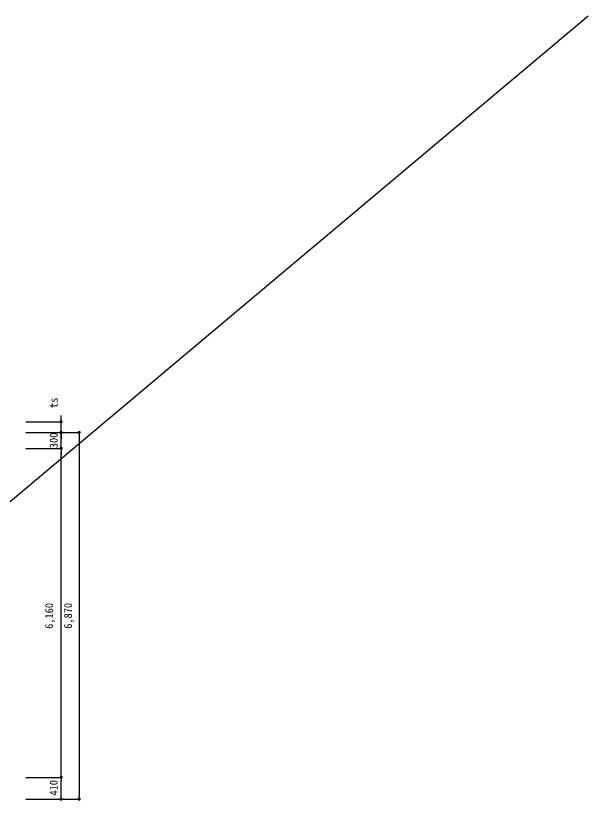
# Model space of a CAD drawing. Header units: millimetres. Extents: x -69382 to 174843, y -46375 to 101648.
# Drawn here: x 56933 to 67656, y 46722 to 61562 of the extents above; entities that cross this region are included whole.
import ezdxf

# ---------------------------------------------------------------- set-up
doc = ezdxf.new("R2010")
doc.units = ezdxf.units.MM
doc.header["$LTSCALE"] = 1000
for name, color, linetype in [('-길작업', 255, 'Continuous'), ('CS-DIML', 1, 'Continuous'), ('DIM1', 1, 'Continuous')]:
    doc.layers.add(name, color=color, linetype=linetype)
doc.styles.get("Standard").update_dxf_attribs({"font": 'txt.shx', "bigfont": 'whgtxt.shx'})
doc.styles.add('WGTXT', font='DotumChe.ttf')
doc.dimstyles.new('DIM-50(j)', dxfattribs={"dimscale": 50, "dimtxt": 3, "dimasz": 0.6, "dimexe": 1.25, "dimexo": 0, "dimgap": 1.25, "dimtad": 1, "dimdec": 0, "dimdsep": 46, "dimlunit": 6, "dimtxsty": 'WGTXT', "dimblk": 'CMRSPOS', "dimcen": 6.375, "dimclrd": 1, "dimclre": 1, "dimclrt": 3, "dimadec": 4, "dimazin": 0, "dimtfac": 1, "dimtdec": 0, "dimtix": 1, "dimtmove": 2, "dimatfit": 1, "dimldrblk": 'CMRSPOS', "dimfxl": 1.25, "dimtolj": 1, "dimtzin": 0, "dimarcsym": 0})
doc.dimstyles.get("Standard").update_dxf_attribs({"dimtxt": 0.18, "dimasz": 0.18, "dimexe": 0.18, "dimexo": 0.0625, "dimgap": 0.09, "dimtad": 0, "dimtih": 1, "dimtoh": 1, "dimdec": 4, "dimzin": 0, "dimdsep": 46, "dimtxsty": 'Standard', "dimcen": 0.09, "dimadec": 0, "dimazin": 0, "dimtfac": 1, "dimtdec": 4, "dimtofl": 0, "dimtmove": 0, "dimatfit": 3, "dimfxl": 1, "dimtolj": 1, "dimtzin": 0, "dimarcsym": 0})

# ---------------------------------------------------------------- blocks, each defined once
blk = doc.blocks.new('_Dot')
at = {"layer": 'DIM1'}
blk.add_line((0, 0), (-1, 0), dxfattribs=at)
at = {"layer": 'DIM1', "const_width": 0.5}
blk.add_lwpolyline([(-0.25, 0, 1), (0.25, 0, 1)], format="xyb", close=True, dxfattribs=at)
blk = doc.blocks.new('*D313')
at = {"layer": 'CS-DIML', "color": 1, "lineweight": -2, "transparency": 16777216}
for p, q in [((57120, 53759), (58120, 53759)), ((57120, 46889), (58120, 46889))]:
    blk.add_line(p, q, dxfattribs=at)
at = {"layer": 'CS-DIML', "color": 1, "transparency": 16777216}
blk.add_line((58120, 53699), (58120, 46949), dxfattribs=at)
at = {"layer": 'Defpoints', "color": 0, "transparency": 16777216}
for p in [(57120, 53759), (57120, 46889), (58120, 46889)]:
    blk.add_point(p, dxfattribs=at)
at = {"layer": 'CS-DIML', "color": 1, "transparency": 16777216, "xscale": 60, "yscale": 60, "zscale": 60}
for p, rotation in [((58120, 53759), 90), ((58120, 46889), 270)]:
    blk.add_blockref('_Dot', p, dxfattribs=dict(at, rotation=rotation))
at = {"layer": 'CS-DIML', "color": 3, "transparency": 16777216, "insert": (57930, 50324), "char_height": 150, "attachment_point": 5, "rotation": 90, "style": 'WGTXT'}
blk.add_mtext('6,870', dxfattribs=at)
blk = doc.blocks.new('*D319')
at = {"layer": 'CS-DIML', "color": 1, "transparency": 16777216}
for p, q in [((57781, 54019), (57781, 54079)), ((57781, 53759), (57781, 53959)), ((57781, 53699), (57781, 53639))]:
    blk.add_line(p, q, dxfattribs=at)
at = {"layer": 'CS-DIML', "color": 1, "lineweight": -2, "transparency": 16777216}
for p, q in [((57120, 53959), (57781, 53959)), ((57120, 53759), (57781, 53759))]:
    blk.add_line(p, q, dxfattribs=at)
at = {"layer": 'Defpoints', "color": 0, "transparency": 16777216}
for p in [(57120, 53959), (57781, 53959), (57120, 53759)]:
    blk.add_point(p, dxfattribs=at)
at = {"layer": 'CS-DIML', "color": 1, "transparency": 16777216, "xscale": 60, "yscale": 60, "zscale": 60}
for p, rotation in [((57781, 53959), 270), ((57781, 53759), 90)]:
    blk.add_blockref('_Dot', p, dxfattribs=dict(at, rotation=rotation))
at = {"layer": 'CS-DIML', "color": 3, "transparency": 16777216, "insert": (57643, 54313), "char_height": 150, "attachment_point": 5, "rotation": 90, "style": 'WGTXT'}
blk.add_mtext('ts', dxfattribs=at)
blk = doc.blocks.new('*D320')
at = {"layer": 'CS-DIML', "color": 1, "transparency": 16777216}
for p, q in [((57781, 53819), (57781, 53879)), ((57781, 53459), (57781, 53759)), ((57781, 53399), (57781, 53339))]:
    blk.add_line(p, q, dxfattribs=at)
at = {"layer": 'CS-DIML', "color": 1, "lineweight": -2, "transparency": 16777216}
for p, q in [((57120, 53759), (57781, 53759)), ((57120, 53459), (57781, 53459))]:
    blk.add_line(p, q, dxfattribs=at)
at = {"layer": 'Defpoints', "color": 0, "transparency": 16777216}
for p in [(57120, 53759), (57781, 53759), (57120, 53459)]:
    blk.add_point(p, dxfattribs=at)
at = {"layer": 'CS-DIML', "color": 1, "transparency": 16777216, "xscale": 60, "yscale": 60, "zscale": 60}
for p, rotation in [((57781, 53759), 270), ((57781, 53459), 90)]:
    blk.add_blockref('_Dot', p, dxfattribs=dict(at, rotation=rotation))
at = {"layer": 'CS-DIML', "color": 3, "transparency": 16777216, "insert": (57643, 53610), "char_height": 150, "attachment_point": 5, "rotation": 90, "style": 'WGTXT'}
blk.add_mtext('300', dxfattribs=at)
blk = doc.blocks.new('*D321')
at = {"layer": 'CS-DIML', "color": 1, "lineweight": -2, "transparency": 16777216}
for p, q in [((57120, 47299), (57781, 47299)), ((57120, 46889), (57781, 46889))]:
    blk.add_line(p, q, dxfattribs=at)
at = {"layer": 'CS-DIML', "color": 1, "transparency": 16777216}
blk.add_line((57781, 46949), (57781, 47239), dxfattribs=at)
at = {"layer": 'Defpoints', "color": 0, "transparency": 16777216}
for p in [(57120, 47299), (57781, 47299), (57120, 46889)]:
    blk.add_point(p, dxfattribs=at)
at = {"layer": 'CS-DIML', "color": 1, "transparency": 16777216, "xscale": 60, "yscale": 60, "zscale": 60}
for p, rotation in [((57781, 47299), 90), ((57781, 46889), 270)]:
    blk.add_blockref('_Dot', p, dxfattribs=dict(at, rotation=rotation))
at = {"layer": 'CS-DIML', "color": 3, "transparency": 16777216, "insert": (57643, 47103), "char_height": 150, "attachment_point": 5, "rotation": 90, "style": 'WGTXT'}
blk.add_mtext('410', dxfattribs=at)
blk = doc.blocks.new('*D322')
at = {"layer": 'CS-DIML', "color": 1, "lineweight": -2, "transparency": 16777216}
for p, q in [((57120, 53459), (57781, 53459)), ((57120, 47299), (57781, 47299))]:
    blk.add_line(p, q, dxfattribs=at)
at = {"layer": 'CS-DIML', "color": 1, "transparency": 16777216}
blk.add_line((57781, 47359), (57781, 53399), dxfattribs=at)
at = {"layer": 'Defpoints', "color": 0, "transparency": 16777216}
for p in [(57120, 53459), (57781, 53459), (57120, 47299)]:
    blk.add_point(p, dxfattribs=at)
at = {"layer": 'CS-DIML', "color": 1, "transparency": 16777216, "xscale": 60, "yscale": 60, "zscale": 60}
for p, rotation in [((57781, 53459), 90), ((57781, 47299), 270)]:
    blk.add_blockref('_Dot', p, dxfattribs=dict(at, rotation=rotation))
at = {"layer": 'CS-DIML', "color": 3, "transparency": 16777216, "insert": (57576, 50323), "char_height": 150, "attachment_point": 5, "rotation": 90, "style": 'WGTXT'}
blk.add_mtext('6,160', dxfattribs=at)
blk = doc.blocks.new('CMRSPOS')
at = {"layer": 'CS-DIML', "color": 1}
blk.add_line((-0.75, 0), (-1.5, 0), dxfattribs=at)
at = {"layer": 'CS-DIML', "color": 1, "const_width": 0.75}
blk.add_lwpolyline([(-0.375, 0, 1), (0.375, 0, 1)], format="xyb", close=True, dxfattribs=at)
blk = doc.blocks.new('*D325')
at = {"layer": '-길작업', "color": 1, "lineweight": -2, "transparency": 16777216}
blk.add_arc((52689, 49004), 884, 343.028, 38.0561, dxfattribs=at)
at = {"layer": 'Defpoints', "color": 0, "transparency": 16777216}
for p in [(67656, 61562), (52689, 49004), (53573, 49015), (56007, 47867), (50657, 47299)]:
    blk.add_point(p, dxfattribs=at)
at = {"layer": '-길작업', "color": 1, "lineweight": -2, "transparency": 16777216, "xscale": 30, "yscale": 30, "zscale": 30}
for p, rotation in [((53366, 49572), 129.0280470541478), ((53526, 48717), 252.0560728829096)]:
    blk.add_blockref('CMRSPOS', p, dxfattribs=dict(at, rotation=rotation))
at = {"layer": '-길작업', "color": 3, "transparency": 16777216, "insert": (53694, 49191), "char_height": 150, "attachment_point": 5, "rotation": 280.5421, "style": 'WGTXT'}
blk.add_mtext('\\A1;58.9159°', dxfattribs=at)
blk = doc.blocks.new('*D326')
at = {"layer": '-길작업', "color": 1, "lineweight": -2, "transparency": 16777216}
blk.add_arc((52524, 48865), 1842, 328.7367, 39.0667, dxfattribs=at)
at = {"layer": 'Defpoints', "color": 0, "transparency": 16777216}
for p in [(67656, 61562), (52524, 48865), (54347, 48605), (50657, 47299), (55928, 46722)]:
    blk.add_point(p, dxfattribs=at)
at = {"layer": '-길작업', "color": 1, "lineweight": -2, "transparency": 16777216, "xscale": 30, "yscale": 30, "zscale": 30}
for p, rotation in [((53935, 50049), 129.5333485001632), ((54082, 47884), 238.270031497869)]:
    blk.add_blockref('CMRSPOS', p, dxfattribs=dict(at, rotation=rotation))
at = {"layer": '-길작업', "color": 3, "transparency": 16777216, "insert": (54499, 49000), "char_height": 150, "attachment_point": 5, "rotation": 273.9017, "style": 'WGTXT'}
blk.add_mtext('\\A1;72.1966°', dxfattribs=at)

msp = doc.modelspace()

# ---------------------------------------------------------------- linework, layer by layer
at = {"layer": '-길작업', "color": 3}
msp.add_line((50657.0067, 47298.7709), (67655.6953, 61562.3642), dxfattribs=at)

# ---------------------------------------------------------------- dimensions: what is measured, and where the dimension line sits
for base, line1, picture, middle in [((53573.2008, 49014.9631), ((52688.9918, 49003.8088), (56007.0067, 47866.7709)), '*D325', (53693.6226, 49190.769)), ((54347.1293, 48604.8007), ((52523.9137, 48865.2918), (55928.2127, 46721.7709)), '*D326', (54498.6563, 48999.9748))]:
    dim = msp.add_angular_dim_2l(base=base, line1=line1, line2=((50657.0067, 47298.7709), (67655.6953, 61562.3642)), dimstyle='DIM-50(j)', dxfattribs=at)
    dim.commit()
    dim.dimension.update_dxf_attribs({"geometry": picture, "text_midpoint": middle})
at = {"layer": 'CS-DIML'}
dim = msp.add_linear_dim(base=(57780.8729, 53958.7709), p1=(57119.5278, 53758.7709), p2=(57119.5278, 53958.7709), angle=90, text='ts', dimstyle='Standard', override={"dimscale": 100, "dimtxt": 1.5, "dimasz": 0.6, "dimexe": 0, "dimexo": 0, "dimgap": 1, "dimtad": 1, "dimtih": 0, "dimtoh": 0, "dimdec": 0, "dimrnd": 0.001, "dimzin": 1, "dimlunit": 6, "dimtxsty": 'WGTXT', "dimblk": 'Dot', "dimcen": 0, "dimclrd": 1, "dimclre": 1, "dimclrt": 3, "dimadec": 4, "dimtdec": 3, "dimtix": 1, "dimtofl": 1, "dimtmove": 2, "dimldrblk": 'Dot', "dimfxl": 0, "dimtolj": 0, "dimtzin": 8, "dimlwd": 65535}, dxfattribs=at)
dim.commit()
dim.dimension.update_dxf_attribs({"geometry": '*D319', "text_midpoint": (57642.6695, 54313.1812), "dimtype": 160})
for base, p1, p2, override, picture, middle in [((57780.8729, 53758.7709), (57119.5278, 53458.7709), (57119.5278, 53758.7709), {"dimscale": 100, "dimtxt": 1.5, "dimasz": 0.6, "dimexe": 0, "dimexo": 0, "dimgap": 1, "dimtad": 1, "dimtih": 0, "dimtoh": 0, "dimdec": 0, "dimrnd": 0.001, "dimzin": 1, "dimlunit": 6, "dimtxsty": 'WGTXT', "dimblk": 'Dot', "dimcen": 0, "dimclrd": 1, "dimclre": 1, "dimclrt": 3, "dimadec": 4, "dimtdec": 3, "dimtix": 1, "dimtofl": 1, "dimtmove": 2, "dimldrblk": 'Dot', "dimfxl": 0, "dimtolj": 0, "dimtzin": 8, "dimlwd": 65535}, '*D320', (57642.6695, 53610.1292)), ((57780.8729, 53458.7709), (57119.5278, 47298.7709), (57119.5278, 53458.7709), {"dimscale": 100, "dimtxt": 1.5, "dimasz": 0.6, "dimexe": 0, "dimexo": 0, "dimgap": 1, "dimtad": 1, "dimtih": 0, "dimtoh": 0, "dimdec": 0, "dimrnd": 0.001, "dimzin": 1, "dimlunit": 6, "dimtxsty": 'WGTXT', "dimblk": 'Dot', "dimcen": 0, "dimclrd": 1, "dimclre": 1, "dimclrt": 3, "dimadec": 4, "dimtdec": 3, "dimtix": 1, "dimtofl": 1, "dimtmove": 2, "dimldrblk": 'Dot', "dimfxl": 0, "dimtolj": 0, "dimtzin": 8, "dimlwd": 65535}, '*D322', (57576.3413, 50322.9089)), ((57780.8729, 47298.7709), (57119.5278, 46888.7629), (57119.5278, 47298.7709), {"dimscale": 100, "dimtxt": 1.5, "dimasz": 0.6, "dimexe": 0, "dimexo": 0, "dimgap": 1, "dimtad": 1, "dimtih": 0, "dimtoh": 0, "dimdec": 0, "dimlfac": 1, "dimrnd": 0.001, "dimzin": 1, "dimlunit": 6, "dimtxsty": 'WGTXT', "dimblk": 'Dot', "dimcen": 0, "dimclrd": 1, "dimclre": 1, "dimclrt": 3, "dimadec": 4, "dimtdec": 3, "dimtix": 1, "dimtofl": 1, "dimtmove": 2, "dimldrblk": 'Dot', "dimfxl": 0, "dimtolj": 0, "dimtzin": 8, "dimlwd": 65535}, '*D321', (57642.6695, 47102.5999))]:
    dim = msp.add_linear_dim(base=base, p1=p1, p2=p2, angle=90, dimstyle='Standard', override=override, dxfattribs=at)
    dim.commit()
    dim.dimension.update_dxf_attribs({"geometry": picture, "text_midpoint": middle, "dimtype": 160})
dim = msp.add_linear_dim(base=(58119.5278, 46888.7629), p1=(57119.5278, 53758.7709), p2=(57119.5278, 46888.7629), angle=90, dimstyle='Standard', override={"dimscale": 100, "dimtxt": 1.5, "dimasz": 0.6, "dimexe": 0, "dimexo": 0, "dimgap": 1, "dimtad": 1, "dimtih": 0, "dimtoh": 0, "dimdec": 0, "dimrnd": 0.001, "dimzin": 1, "dimlunit": 6, "dimtxsty": 'WGTXT', "dimblk": 'Dot', "dimcen": 0, "dimclrd": 1, "dimclre": 1, "dimclrt": 3, "dimadec": 4, "dimtdec": 3, "dimtix": 1, "dimtofl": 1, "dimtmove": 2, "dimldrblk": 'Dot', "dimfxl": 0, "dimtolj": 0, "dimtzin": 8, "dimlwd": 65535}, dxfattribs=at)
dim.commit()
dim.dimension.update_dxf_attribs({"geometry": '*D313', "text_midpoint": (57930.2469, 50323.7669)})

doc.saveas('drawing.dxf')
